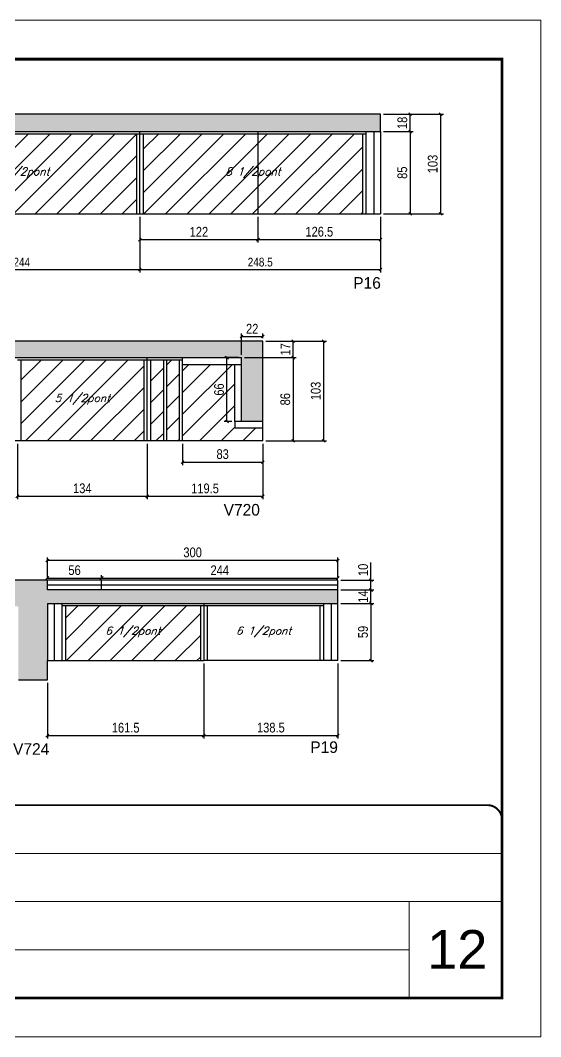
# Model space of a CAD drawing. Extents: x 13154 to 22413, y 1253 to 30260.
# Drawn here: x 18870 to 19408, y 26522 to 27572 of the extents above; entities that cross this region are included whole.
import ezdxf

# ---------------------------------------------------------------- set-up
doc = ezdxf.new("R2010")
doc.units = 0
doc.linetypes.add('CONTINUO', pattern=[0])
doc.linetypes.add('DASHED', pattern=[0.75, 0.5, -0.25])
for name, color, linetype in [('5', 5, 'Continuous'), ('COTA', 241, 'Continuous'), ('Painéis', 200, 'Continuous'), ('SARR_2.2x10', 60, 'Continuous'), ('SARR_2.2x7', 40, 'Continuous'), ('SARR_3.5x7', 81, 'Continuous'), ('texto', 7, 'Continuous')]:
    doc.layers.add(name, color=color, linetype=linetype)
for name, color, linetype, lineweight in [('CARIMBO', 255, 'Continuous', 9), ('Folhas', 255, 'Continuous', 9), ('Hachura', 251, 'Continuous', 9), ('SARRAFO DE PRESSAO', 251, 'DASHED', 9)]:
    doc.layers.add(name, color=color, linetype=linetype, lineweight=lineweight)
doc.styles.add('ARIAL', font='arial.ttf')
doc.styles.add('COTA TECNICA', font='techl___.ttf', dxfattribs={"height": 10})
doc.styles.add('COTA TECNICA-50', font='techl___.ttf', dxfattribs={"height": 9})
doc.styles.add('Romans', font='romans.shx')
doc.styles.add('ROMAS860', font='ROMAS860.SHX')
doc.dimstyles.new('COTA PAINEL-50', dxfattribs={"dimtxt": 9, "dimasz": 3, "dimexe": 3, "dimexo": 3, "dimgap": 3, "dimtad": 1, "dimdec": 1, "dimzin": 12, "dimdsep": 46, "dimtxsty": 'COTA TECNICA-50', "dimblk1": 'OBLIQUE', "dimblk2": 'OBLIQUE', "dimsah": 1, "dimcen": 0.9, "dimclrd": 4, "dimclre": 4, "dimclrt": 240, "dimadec": 1, "dimazin": 3, "dimtfac": 1, "dimtdec": 1, "dimtmove": 0, "dimatfit": 3, "dimfxl": 1, "dimtolj": 1, "dimtzin": 12, "dimarcsym": 0})
doc.dimstyles.new('PAINEL', dxfattribs={"dimtxt": 10, "dimasz": 3, "dimexe": 3, "dimexo": 3, "dimgap": 3, "dimtad": 1, "dimdec": 1, "dimzin": 12, "dimdsep": 46, "dimtxsty": 'COTA TECNICA', "dimblk1": 'OBLIQUE', "dimblk2": 'OBLIQUE', "dimsah": 1, "dimcen": 0.9, "dimclrd": 4, "dimclre": 4, "dimclrt": 240, "dimadec": 1, "dimazin": 3, "dimtfac": 1, "dimtdec": 1, "dimtmove": 0, "dimatfit": 3, "dimfxl": 1, "dimtolj": 1, "dimtzin": 12, "dimarcsym": 0})

# ---------------------------------------------------------------- blocks, each defined once
blk = doc.blocks.new('9999999999')
at = {"color": 30, "linetype": 'CONTINUO'}
for p, q in [((98564.6, 34379.6), (99584, 34379.6)), ((98564.6, 34329.8), (99488, 34329.8)), ((99584, 34329.8), (99488, 34329.8)), ((99488, 34329.8), (99488, 34230.2)), ((98564.6, 34280), (99488, 34280))]:
    blk.add_line(p, q, dxfattribs=at)
at = {"color": 30, "linetype": 'CONTINUO', "const_width": 2}
blk.add_lwpolyline([(99584, 34230.2), (99584, 34414.4, 0.414214), (99569, 34429.4), (98229, 34429.4, 0.414214), (98214, 34414.4), (98214, 34245.2, 0.414214), (98229, 34230.2), (99584, 34230.2)], format="xyb", dxfattribs=at)
at = {"layer": 'Folhas'}
blk.add_lwpolyline([(98139, 34190.2), (99624, 34190.2), (99624, 35240.2), (98139, 35240.2)], close=True, dxfattribs=at)
at = {"layer": 'Folhas', "color": 30, "const_width": 3}
blk.add_lwpolyline([(98214, 34230.2), (99584, 34230.2), (99584, 35200.2), (98214, 35200.2)], close=True, dxfattribs=at)
blk = doc.blocks.new('_Oblique')
at = {"color": 0, "linetype": 'ByBlock', "lineweight": -2}
blk.add_line((-0.5, -0.5), (0.5, 0.5), dxfattribs=at)
blk = doc.blocks.new('*D183')
at = {"layer": 'COTA', "color": 4, "linetype": 'ByBlock', "lineweight": -2, "transparency": 16777216}
for p, q in [((18749.9, 27369.1), (18749.9, 27311.6)), ((18993.9, 27369.1), (18993.9, 27311.6)), ((18749.9, 27314.6), (18993.9, 27314.6))]:
    blk.add_line(p, q, dxfattribs=at)
at = {"layer": 'Defpoints', "color": 0, "linetype": 'ByBlock', "transparency": 16777216}
for p in [(18749.9, 27372.1), (18993.9, 27372.1), (18993.9, 27314.6)]:
    blk.add_point(p, dxfattribs=at)
at = {"layer": 'COTA', "color": 4, "linetype": 'ByBlock', "lineweight": -2, "transparency": 16777216, "xscale": 3, "yscale": 3, "zscale": 3, "rotation": 180}
blk.add_blockref('_Oblique', (18749.9, 27314.6), dxfattribs=at)
at = {"layer": 'COTA', "color": 4, "linetype": 'ByBlock', "lineweight": -2, "transparency": 16777216, "xscale": 3, "yscale": 3, "zscale": 3}
blk.add_blockref('_Oblique', (18993.9, 27314.6), dxfattribs=at)
at = {"layer": 'COTA', "color": 240, "linetype": 'ByBlock', "transparency": 16777216, "insert": (18871.9, 27322.2), "char_height": 9, "attachment_point": 5, "style": 'COTA TECNICA-50'}
blk.add_mtext('\\A1;244', dxfattribs=at)
blk = doc.blocks.new('*D184')
at = {"layer": 'COTA', "color": 4, "linetype": 'ByBlock', "lineweight": -2, "transparency": 16777216}
for p, q in [((18993.9, 27369.1), (18993.9, 27311.6)), ((19242.4, 27369.1), (19242.4, 27311.6)), ((18993.9, 27314.6), (19242.4, 27314.6))]:
    blk.add_line(p, q, dxfattribs=at)
at = {"layer": 'Defpoints', "color": 0, "linetype": 'ByBlock', "transparency": 16777216}
for p in [(18993.9, 27372.1), (19242.4, 27372.1), (19242.4, 27314.6)]:
    blk.add_point(p, dxfattribs=at)
at = {"layer": 'COTA', "color": 4, "linetype": 'ByBlock', "lineweight": -2, "transparency": 16777216, "xscale": 3, "yscale": 3, "zscale": 3, "rotation": 180}
blk.add_blockref('_Oblique', (18993.9, 27314.6), dxfattribs=at)
at = {"layer": 'COTA', "color": 4, "linetype": 'ByBlock', "lineweight": -2, "transparency": 16777216, "xscale": 3, "yscale": 3, "zscale": 3}
blk.add_blockref('_Oblique', (19242.4, 27314.6), dxfattribs=at)
at = {"layer": 'COTA', "color": 240, "linetype": 'ByBlock', "transparency": 16777216, "insert": (19118.2, 27322.2), "char_height": 9, "attachment_point": 5, "style": 'COTA TECNICA-50'}
blk.add_mtext('\\A1;248.5', dxfattribs=at)
blk = doc.blocks.new('*D190')
at = {"layer": 'COTA', "color": 4, "linetype": 'ByBlock', "lineweight": -2, "transparency": 16777216}
for p, q in [((19245.4, 27457.1), (19276.1, 27457.1)), ((19273.1, 27457.1), (19273.1, 27372.1)), ((19245.4, 27372.1), (19276.1, 27372.1))]:
    blk.add_line(p, q, dxfattribs=at)
at = {"layer": 'Defpoints', "color": 0, "linetype": 'ByBlock', "transparency": 16777216}
for p in [(19242.4, 27457.1), (19242.4, 27372.1), (19273.1, 27372.1)]:
    blk.add_point(p, dxfattribs=at)
at = {"layer": 'COTA', "color": 4, "linetype": 'ByBlock', "lineweight": -2, "transparency": 16777216, "xscale": 3, "yscale": 3, "zscale": 3}
for p, rotation in [((19273.1, 27457.1), 90), ((19273.1, 27372.1), 270)]:
    blk.add_blockref('_Oblique', p, dxfattribs=dict(at, rotation=rotation))
at = {"layer": 'COTA', "color": 240, "linetype": 'ByBlock', "transparency": 16777216, "insert": (19265, 27414.6), "char_height": 10, "attachment_point": 5, "rotation": 90, "style": 'COTA TECNICA'}
blk.add_mtext('\\A1;85', dxfattribs=at)
blk = doc.blocks.new('*D191')
at = {"layer": 'COTA', "color": 4, "lineweight": -2, "transparency": 16777216}
for p, q in [((19245.4, 27475.1), (19276.1, 27475.1)), ((19273.1, 27457.1), (19273.1, 27475.1)), ((19245.4, 27457.1), (19276.1, 27457.1))]:
    blk.add_line(p, q, dxfattribs=at)
at = {"layer": 'Defpoints', "color": 0, "transparency": 16777216}
for p in [(19242.4, 27475.1), (19273.1, 27475.1), (19242.4, 27457.1)]:
    blk.add_point(p, dxfattribs=at)
at = {"layer": 'COTA', "color": 4, "lineweight": -2, "transparency": 16777216, "xscale": 3, "yscale": 3, "zscale": 3}
for p, rotation in [((19273.1, 27475.1), 90), ((19273.1, 27457.1), 270)]:
    blk.add_blockref('_Oblique', p, dxfattribs=dict(at, rotation=rotation))
at = {"layer": 'COTA', "color": 240, "transparency": 16777216, "insert": (19265, 27466.1), "char_height": 10, "attachment_point": 5, "rotation": 90, "style": 'COTA TECNICA'}
blk.add_mtext('\\A1;18', dxfattribs=at)
blk = doc.blocks.new('*D192')
at = {"layer": 'COTA', "color": 4, "lineweight": -2, "transparency": 16777216}
for p, q in [((19245.4, 27475.1), (19307.6, 27475.1)), ((19304.6, 27372.1), (19304.6, 27475.1)), ((19245.4, 27372.1), (19307.6, 27372.1))]:
    blk.add_line(p, q, dxfattribs=at)
at = {"layer": 'Defpoints', "color": 0, "transparency": 16777216}
for p in [(19242.4, 27475.1), (19304.6, 27475.1), (19242.4, 27372.1)]:
    blk.add_point(p, dxfattribs=at)
at = {"layer": 'COTA', "color": 4, "lineweight": -2, "transparency": 16777216, "xscale": 3, "yscale": 3, "zscale": 3}
for p, rotation in [((19304.6, 27475.1), 90), ((19304.6, 27372.1), 270)]:
    blk.add_blockref('_Oblique', p, dxfattribs=dict(at, rotation=rotation))
at = {"layer": 'COTA', "color": 240, "transparency": 16777216, "insert": (19296.4, 27423.6), "char_height": 10, "attachment_point": 5, "rotation": 90, "style": 'COTA TECNICA'}
blk.add_mtext('\\A1;103', dxfattribs=at)
blk = doc.blocks.new('*D200')
at = {"layer": 'COTA', "color": 4, "lineweight": -2, "transparency": 16777216}
for p, q in [((18993.9, 27369.1), (18993.9, 27342.5)), ((19115.9, 27369.1), (19115.9, 27342.5)), ((18993.9, 27345.5), (19115.9, 27345.5))]:
    blk.add_line(p, q, dxfattribs=at)
at = {"layer": 'Defpoints', "color": 0, "transparency": 16777216}
for p in [(18993.9, 27372.1), (19115.9, 27372.1), (19115.9, 27345.5)]:
    blk.add_point(p, dxfattribs=at)
at = {"layer": 'COTA', "color": 4, "lineweight": -2, "transparency": 16777216, "xscale": 3, "yscale": 3, "zscale": 3, "rotation": 180}
blk.add_blockref('_Oblique', (18993.9, 27345.5), dxfattribs=at)
at = {"layer": 'COTA', "color": 4, "lineweight": -2, "transparency": 16777216, "xscale": 3, "yscale": 3, "zscale": 3}
blk.add_blockref('_Oblique', (19115.9, 27345.5), dxfattribs=at)
at = {"layer": 'COTA', "color": 240, "transparency": 16777216, "insert": (19054.9, 27353.6), "char_height": 10, "attachment_point": 5, "style": 'COTA TECNICA'}
blk.add_mtext('\\A1;122', dxfattribs=at)
blk = doc.blocks.new('*D201')
at = {"layer": 'COTA', "color": 4, "lineweight": -2, "transparency": 16777216}
for p, q in [((19115.9, 27369.1), (19115.9, 27342.5)), ((19242.4, 27369.1), (19242.4, 27342.5)), ((19115.9, 27345.5), (19242.4, 27345.5))]:
    blk.add_line(p, q, dxfattribs=at)
at = {"layer": 'Defpoints', "color": 0, "transparency": 16777216}
for p in [(19115.9, 27372.1), (19242.4, 27372.1), (19242.4, 27345.5)]:
    blk.add_point(p, dxfattribs=at)
at = {"layer": 'COTA', "color": 4, "lineweight": -2, "transparency": 16777216, "xscale": 3, "yscale": 3, "zscale": 3, "rotation": 180}
blk.add_blockref('_Oblique', (19115.9, 27345.5), dxfattribs=at)
at = {"layer": 'COTA', "color": 4, "lineweight": -2, "transparency": 16777216, "xscale": 3, "yscale": 3, "zscale": 3}
blk.add_blockref('_Oblique', (19242.4, 27345.5), dxfattribs=at)
at = {"layer": 'COTA', "color": 240, "transparency": 16777216, "insert": (19179.2, 27353.6), "char_height": 10, "attachment_point": 5, "style": 'COTA TECNICA'}
blk.add_mtext('\\A1;126.5', dxfattribs=at)
blk = doc.blocks.new('*D205')
at = {"layer": 'COTA', "color": 4, "linetype": 'ByBlock', "lineweight": -2, "transparency": 16777216}
for p, q in [((19123.9, 27240.6), (19186.8, 27240.6)), ((19183.8, 27137.6), (19183.8, 27240.6)), ((19123.9, 27137.6), (19186.8, 27137.6))]:
    blk.add_line(p, q, dxfattribs=at)
at = {"layer": 'Defpoints', "color": 0, "linetype": 'ByBlock', "transparency": 16777216}
for p in [(19120.9, 27240.6), (19183.8, 27240.6), (19120.9, 27137.6)]:
    blk.add_point(p, dxfattribs=at)
at = {"layer": 'COTA', "color": 4, "linetype": 'ByBlock', "lineweight": -2, "transparency": 16777216, "xscale": 3, "yscale": 3, "zscale": 3}
for p, rotation in [((19183.8, 27240.6), 90), ((19183.8, 27137.6), 270)]:
    blk.add_blockref('_Oblique', p, dxfattribs=dict(at, rotation=rotation))
at = {"layer": 'COTA', "color": 240, "linetype": 'ByBlock', "transparency": 16777216, "insert": (19175.6, 27189.1), "char_height": 10, "attachment_point": 5, "rotation": 90, "style": 'COTA TECNICA'}
blk.add_mtext('\\A1;103', dxfattribs=at)
blk = doc.blocks.new('*D206')
at = {"layer": 'COTA', "color": 4, "lineweight": -2, "transparency": 16777216}
for p, q in [((19101.9, 27223.6), (19155.2, 27223.6)), ((19152.2, 27223.6), (19152.2, 27137.6)), ((19123.9, 27137.6), (19155.2, 27137.6))]:
    blk.add_line(p, q, dxfattribs=at)
at = {"layer": 'Defpoints', "color": 0, "transparency": 16777216}
for p in [(19098.9, 27223.6), (19120.9, 27137.6), (19152.2, 27137.6)]:
    blk.add_point(p, dxfattribs=at)
at = {"layer": 'COTA', "color": 4, "lineweight": -2, "transparency": 16777216, "xscale": 3, "yscale": 3, "zscale": 3}
for p, rotation in [((19152.2, 27223.6), 90), ((19152.2, 27137.6), 270)]:
    blk.add_blockref('_Oblique', p, dxfattribs=dict(at, rotation=rotation))
at = {"layer": 'COTA', "color": 240, "transparency": 16777216, "insert": (19144.1, 27180.6), "char_height": 10, "attachment_point": 5, "rotation": 90, "style": 'COTA TECNICA'}
blk.add_mtext('\\A1;86', dxfattribs=at)
blk = doc.blocks.new('*D204')
at = {"layer": 'COTA', "color": 4, "lineweight": -2, "transparency": 16777216}
for p, q in [((19095.9, 27223.6), (19080.8, 27223.6)), ((19083.8, 27157.6), (19083.8, 27223.6)), ((19088.9, 27157.6), (19080.8, 27157.6))]:
    blk.add_line(p, q, dxfattribs=at)
at = {"layer": 'Defpoints', "color": 0, "transparency": 16777216}
for p in [(19083.8, 27223.6), (19098.9, 27223.6), (19091.9, 27157.6)]:
    blk.add_point(p, dxfattribs=at)
at = {"layer": 'COTA', "color": 4, "lineweight": -2, "transparency": 16777216, "xscale": 3, "yscale": 3, "zscale": 3}
for p, rotation in [((19083.8, 27223.6), 90), ((19083.8, 27157.6), 270)]:
    blk.add_blockref('_Oblique', p, dxfattribs=dict(at, rotation=rotation))
at = {"layer": 'COTA', "color": 240, "transparency": 16777216, "insert": (19075.7, 27190.6), "char_height": 10, "attachment_point": 5, "rotation": 90, "style": 'COTA TECNICA'}
blk.add_mtext('\\A1;66', dxfattribs=at)
blk = doc.blocks.new('*D207')
at = {"layer": 'COTA', "color": 4, "lineweight": -2, "transparency": 16777216}
for p, q in [((19098.9, 27226.6), (19098.9, 27248.4)), ((19120.9, 27243.6), (19120.9, 27248.4)), ((19098.9, 27245.4), (19120.9, 27245.4))]:
    blk.add_line(p, q, dxfattribs=at)
at = {"layer": 'Defpoints', "color": 0, "transparency": 16777216}
for p in [(19120.9, 27245.4), (19120.9, 27240.6), (19098.9, 27223.6)]:
    blk.add_point(p, dxfattribs=at)
at = {"layer": 'COTA', "color": 4, "lineweight": -2, "transparency": 16777216, "xscale": 3, "yscale": 3, "zscale": 3, "rotation": 180}
blk.add_blockref('_Oblique', (19098.9, 27245.4), dxfattribs=at)
at = {"layer": 'COTA', "color": 4, "lineweight": -2, "transparency": 16777216, "xscale": 3, "yscale": 3, "zscale": 3}
blk.add_blockref('_Oblique', (19120.9, 27245.4), dxfattribs=at)
at = {"layer": 'COTA', "color": 240, "transparency": 16777216, "insert": (19109.9, 27253.4), "char_height": 10, "attachment_point": 5, "style": 'COTA TECNICA'}
blk.add_mtext('\\A1;22', dxfattribs=at)
blk = doc.blocks.new('*D208')
at = {"layer": 'COTA', "color": 4, "lineweight": -2, "transparency": 16777216}
for p, q in [((19123.9, 27240.6), (19155.2, 27240.6)), ((19152.2, 27223.6), (19152.2, 27240.6)), ((19101.9, 27223.6), (19155.2, 27223.6))]:
    blk.add_line(p, q, dxfattribs=at)
at = {"layer": 'Defpoints', "color": 0, "transparency": 16777216}
for p in [(19120.9, 27240.6), (19152.2, 27240.6), (19098.9, 27223.6)]:
    blk.add_point(p, dxfattribs=at)
at = {"layer": 'COTA', "color": 4, "lineweight": -2, "transparency": 16777216, "xscale": 3, "yscale": 3, "zscale": 3}
for p, rotation in [((19152.2, 27240.6), 90), ((19152.2, 27223.6), 270)]:
    blk.add_blockref('_Oblique', p, dxfattribs=dict(at, rotation=rotation))
at = {"layer": 'COTA', "color": 240, "transparency": 16777216, "insert": (19144.2, 27232.1), "char_height": 10, "attachment_point": 5, "rotation": 90, "style": 'COTA TECNICA'}
blk.add_mtext('\\A1;17', dxfattribs=at)
blk = doc.blocks.new('*D209')
at = {"layer": 'COTA', "color": 4, "lineweight": -2, "transparency": 16777216}
for p, q in [((18867.4, 27134.6), (18867.4, 27077.3)), ((19001.4, 27134.6), (19001.4, 27077.3)), ((18867.4, 27080.3), (19001.4, 27080.3))]:
    blk.add_line(p, q, dxfattribs=at)
at = {"layer": 'Defpoints', "color": 0, "transparency": 16777216}
for p in [(18867.4, 27137.6), (19001.4, 27137.6), (19001.4, 27080.3)]:
    blk.add_point(p, dxfattribs=at)
at = {"layer": 'COTA', "color": 4, "lineweight": -2, "transparency": 16777216, "xscale": 3, "yscale": 3, "zscale": 3, "rotation": 180}
blk.add_blockref('_Oblique', (18867.4, 27080.3), dxfattribs=at)
at = {"layer": 'COTA', "color": 4, "lineweight": -2, "transparency": 16777216, "xscale": 3, "yscale": 3, "zscale": 3}
blk.add_blockref('_Oblique', (19001.4, 27080.3), dxfattribs=at)
at = {"layer": 'COTA', "color": 240, "transparency": 16777216, "insert": (18934.4, 27088.5), "char_height": 10, "attachment_point": 5, "style": 'COTA TECNICA'}
blk.add_mtext('\\A1;134', dxfattribs=at)
blk = doc.blocks.new('*D210')
at = {"layer": 'COTA', "color": 4, "lineweight": -2, "transparency": 16777216}
for p, q in [((19001.4, 27134.6), (19001.4, 27077.3)), ((19120.9, 27134.6), (19120.9, 27077.3)), ((19001.4, 27080.3), (19120.9, 27080.3))]:
    blk.add_line(p, q, dxfattribs=at)
at = {"layer": 'Defpoints', "color": 0, "transparency": 16777216}
for p in [(19001.4, 27137.6), (19120.9, 27137.6), (19120.9, 27080.3)]:
    blk.add_point(p, dxfattribs=at)
at = {"layer": 'COTA', "color": 4, "lineweight": -2, "transparency": 16777216, "xscale": 3, "yscale": 3, "zscale": 3, "rotation": 180}
blk.add_blockref('_Oblique', (19001.4, 27080.3), dxfattribs=at)
at = {"layer": 'COTA', "color": 4, "lineweight": -2, "transparency": 16777216, "xscale": 3, "yscale": 3, "zscale": 3}
blk.add_blockref('_Oblique', (19120.9, 27080.3), dxfattribs=at)
at = {"layer": 'COTA', "color": 240, "transparency": 16777216, "insert": (19061.2, 27088.4), "char_height": 10, "attachment_point": 5, "style": 'COTA TECNICA'}
blk.add_mtext('\\A1;119.5', dxfattribs=at)
blk = doc.blocks.new('*D215')
at = {"layer": 'COTA', "color": 4, "linetype": 'ByBlock', "lineweight": -2, "transparency": 16777216}
for p, q in [((19059.9, 26907.6), (19059.9, 26830.1)), ((18898.4, 26887.6), (18898.4, 26830.1)), ((18898.4, 26833.1), (19059.9, 26833.1))]:
    blk.add_line(p, q, dxfattribs=at)
at = {"layer": 'Defpoints', "color": 0, "linetype": 'ByBlock', "transparency": 16777216}
for p in [(19059.9, 26910.6), (18898.4, 26890.6), (19059.9, 26833.1)]:
    blk.add_point(p, dxfattribs=at)
at = {"layer": 'COTA', "color": 4, "linetype": 'ByBlock', "lineweight": -2, "transparency": 16777216, "xscale": 3, "yscale": 3, "zscale": 3, "rotation": 180}
blk.add_blockref('_Oblique', (18898.4, 26833.1), dxfattribs=at)
at = {"layer": 'COTA', "color": 4, "linetype": 'ByBlock', "lineweight": -2, "transparency": 16777216, "xscale": 3, "yscale": 3, "zscale": 3}
blk.add_blockref('_Oblique', (19059.9, 26833.1), dxfattribs=at)
at = {"layer": 'COTA', "color": 240, "linetype": 'ByBlock', "transparency": 16777216, "insert": (18979.2, 26841.2), "char_height": 10, "attachment_point": 5, "style": 'COTA TECNICA'}
blk.add_mtext('\\A1;161.5', dxfattribs=at)
blk = doc.blocks.new('*D217')
at = {"layer": 'COTA', "color": 4, "lineweight": -2, "transparency": 16777216}
for p, q in [((19201.4, 26969.6), (19235.6, 26969.6)), ((19232.6, 26969.6), (19232.6, 26910.6)), ((19201.4, 26910.6), (19235.6, 26910.6))]:
    blk.add_line(p, q, dxfattribs=at)
at = {"layer": 'Defpoints', "color": 0, "transparency": 16777216}
for p in [(19198.4, 26969.6), (19198.4, 26910.6), (19232.6, 26910.6)]:
    blk.add_point(p, dxfattribs=at)
at = {"layer": 'COTA', "color": 4, "lineweight": -2, "transparency": 16777216, "xscale": 3, "yscale": 3, "zscale": 3}
for p, rotation in [((19232.6, 26969.6), 90), ((19232.6, 26910.6), 270)]:
    blk.add_blockref('_Oblique', p, dxfattribs=dict(at, rotation=rotation))
at = {"layer": 'COTA', "color": 240, "transparency": 16777216, "insert": (19224.4, 26940.1), "char_height": 10, "attachment_point": 5, "rotation": 90, "style": 'COTA TECNICA'}
blk.add_mtext('\\A1;59', dxfattribs=at)
blk = doc.blocks.new('*D218')
at = {"layer": 'COTA', "color": 4, "lineweight": -2, "transparency": 16777216}
for p, q in [((19201.4, 26983.6), (19235.6, 26983.6)), ((19232.6, 26969.6), (19232.6, 26983.6)), ((19201.4, 26969.6), (19235.6, 26969.6))]:
    blk.add_line(p, q, dxfattribs=at)
at = {"layer": 'Defpoints', "color": 0, "transparency": 16777216}
for p in [(19198.4, 26983.6), (19232.6, 26983.6), (19198.4, 26969.6)]:
    blk.add_point(p, dxfattribs=at)
at = {"layer": 'COTA', "color": 4, "lineweight": -2, "transparency": 16777216, "xscale": 3, "yscale": 3, "zscale": 3}
for p, rotation in [((19232.6, 26983.6), 90), ((19232.6, 26969.6), 270)]:
    blk.add_blockref('_Oblique', p, dxfattribs=dict(at, rotation=rotation))
at = {"layer": 'COTA', "color": 240, "transparency": 16777216, "insert": (19224.5, 26976.6), "char_height": 10, "attachment_point": 5, "rotation": 90, "style": 'COTA TECNICA'}
blk.add_mtext('\\A1;14', dxfattribs=at)
blk = doc.blocks.new('*D219')
at = {"layer": 'COTA', "color": 4, "lineweight": -2, "transparency": 16777216}
for p, q in [((19059.9, 26907.6), (19059.9, 26830.1)), ((19198.4, 26907.6), (19198.4, 26830.1)), ((19059.9, 26833.1), (19198.4, 26833.1))]:
    blk.add_line(p, q, dxfattribs=at)
at = {"layer": 'Defpoints', "color": 0, "transparency": 16777216}
for p in [(19059.9, 26910.6), (19198.4, 26910.6), (19198.4, 26833.1)]:
    blk.add_point(p, dxfattribs=at)
at = {"layer": 'COTA', "color": 4, "lineweight": -2, "transparency": 16777216, "xscale": 3, "yscale": 3, "zscale": 3, "rotation": 180}
blk.add_blockref('_Oblique', (19059.9, 26833.1), dxfattribs=at)
at = {"layer": 'COTA', "color": 4, "lineweight": -2, "transparency": 16777216, "xscale": 3, "yscale": 3, "zscale": 3}
blk.add_blockref('_Oblique', (19198.4, 26833.1), dxfattribs=at)
at = {"layer": 'COTA', "color": 240, "transparency": 16777216, "insert": (19129.2, 26841.3), "char_height": 10, "attachment_point": 5, "style": 'COTA TECNICA'}
blk.add_mtext('\\A1;138.5', dxfattribs=at)
blk = doc.blocks.new('*D699')
at = {"layer": 'COTA', "color": 4, "lineweight": -2, "transparency": 16777216}
for p, q in [((19037.9, 27134.6), (19037.9, 27112.6)), ((19120.9, 27134.6), (19120.9, 27112.6)), ((19037.9, 27115.6), (19120.9, 27115.6))]:
    blk.add_line(p, q, dxfattribs=at)
at = {"layer": 'Defpoints', "color": 0, "transparency": 16777216}
for p in [(19037.9, 27137.6), (19120.9, 27137.6), (19120.9, 27115.6)]:
    blk.add_point(p, dxfattribs=at)
at = {"layer": 'COTA', "color": 4, "lineweight": -2, "transparency": 16777216, "xscale": 3, "yscale": 3, "zscale": 3, "rotation": 180}
blk.add_blockref('_Oblique', (19037.9, 27115.6), dxfattribs=at)
at = {"layer": 'COTA', "color": 4, "lineweight": -2, "transparency": 16777216, "xscale": 3, "yscale": 3, "zscale": 3}
blk.add_blockref('_Oblique', (19120.9, 27115.6), dxfattribs=at)
at = {"layer": 'COTA', "color": 240, "transparency": 16777216, "insert": (19079.4, 27123.8), "char_height": 10, "attachment_point": 5, "style": 'COTA TECNICA'}
blk.add_mtext('\\A1;83', dxfattribs=at)
blk = doc.blocks.new('*D867')
at = {"layer": 'COTA', "color": 4, "lineweight": -2, "transparency": 16777216}
for p, q in [((19232.6, 26993.6), (19232.6, 27012)), ((19201.4, 26993.6), (19235.6, 26993.6)), ((19232.6, 26983.6), (19232.6, 26993.6)), ((19201.4, 26983.6), (19235.6, 26983.6))]:
    blk.add_line(p, q, dxfattribs=at)
at = {"layer": 'Defpoints', "color": 0, "transparency": 16777216}
for p in [(19198.4, 26993.6), (19232.6, 26993.6), (19198.4, 26983.6)]:
    blk.add_point(p, dxfattribs=at)
at = {"layer": 'COTA', "color": 4, "lineweight": -2, "transparency": 16777216, "xscale": 3, "yscale": 3, "zscale": 3}
for p, rotation in [((19232.6, 26993.6), 90), ((19232.6, 26983.6), 270)]:
    blk.add_blockref('_Oblique', p, dxfattribs=dict(at, rotation=rotation))
at = {"layer": 'COTA', "color": 240, "transparency": 16777216, "insert": (19224.5, 27004.3), "char_height": 10, "attachment_point": 5, "rotation": 90, "style": 'COTA TECNICA'}
blk.add_mtext('\\A1;10', dxfattribs=at)
blk = doc.blocks.new('*D868')
at = {"layer": 'COTA', "color": 4, "lineweight": -2, "transparency": 16777216}
for p, q in [((18898.4, 26996.6), (18898.4, 27017)), ((19198.4, 26996.6), (19198.4, 27017)), ((19198.4, 27014), (18898.4, 27014))]:
    blk.add_line(p, q, dxfattribs=at)
at = {"layer": 'Defpoints', "color": 0, "transparency": 16777216}
for p in [(18898.4, 27014), (18898.4, 26993.6), (19198.4, 26993.6)]:
    blk.add_point(p, dxfattribs=at)
at = {"layer": 'COTA', "color": 4, "lineweight": -2, "transparency": 16777216, "xscale": 3, "yscale": 3, "zscale": 3, "rotation": 180}
blk.add_blockref('_Oblique', (18898.4, 27014), dxfattribs=at)
at = {"layer": 'COTA', "color": 4, "lineweight": -2, "transparency": 16777216, "xscale": 3, "yscale": 3, "zscale": 3}
blk.add_blockref('_Oblique', (19198.4, 27014), dxfattribs=at)
at = {"layer": 'COTA', "color": 240, "transparency": 16777216, "insert": (19048.4, 27022.3), "char_height": 10, "attachment_point": 5, "style": 'COTA TECNICA'}
blk.add_mtext('\\A1;300', dxfattribs=at)
blk = doc.blocks.new('*D869')
at = {"layer": 'COTA', "color": 4, "lineweight": -2, "transparency": 16777216}
for p, q in [((18898.4, 26996.6), (18898.4, 26998.8)), ((18898.4, 26995.8), (18954.4, 26995.8)), ((18954.4, 26996.6), (18954.4, 26998.8))]:
    blk.add_line(p, q, dxfattribs=at)
at = {"layer": 'Defpoints', "color": 0, "transparency": 16777216}
for p in [(18954.4, 26995.8), (18898.4, 26993.6), (18954.4, 26993.6)]:
    blk.add_point(p, dxfattribs=at)
at = {"layer": 'COTA', "color": 4, "lineweight": -2, "transparency": 16777216, "xscale": 3, "yscale": 3, "zscale": 3, "rotation": 180}
blk.add_blockref('_Oblique', (18898.4, 26995.8), dxfattribs=at)
at = {"layer": 'COTA', "color": 4, "lineweight": -2, "transparency": 16777216, "xscale": 3, "yscale": 3, "zscale": 3}
blk.add_blockref('_Oblique', (18954.4, 26995.8), dxfattribs=at)
at = {"layer": 'COTA', "color": 240, "transparency": 16777216, "insert": (18926.4, 27003.9), "char_height": 10, "attachment_point": 5, "style": 'COTA TECNICA'}
blk.add_mtext('\\A1;56', dxfattribs=at)
blk = doc.blocks.new('*D870')
at = {"layer": 'COTA', "color": 4, "lineweight": -2, "transparency": 16777216}
for p, q in [((18954.4, 26996.6), (18954.4, 26998.8)), ((18954.4, 26995.8), (19198.4, 26995.8)), ((19198.4, 26996.6), (19198.4, 26998.8))]:
    blk.add_line(p, q, dxfattribs=at)
at = {"layer": 'Defpoints', "color": 0, "transparency": 16777216}
for p in [(19198.4, 26995.8), (18954.4, 26993.6), (19198.4, 26993.6)]:
    blk.add_point(p, dxfattribs=at)
at = {"layer": 'COTA', "color": 4, "lineweight": -2, "transparency": 16777216, "xscale": 3, "yscale": 3, "zscale": 3, "rotation": 180}
blk.add_blockref('_Oblique', (18954.4, 26995.8), dxfattribs=at)
at = {"layer": 'COTA', "color": 4, "lineweight": -2, "transparency": 16777216, "xscale": 3, "yscale": 3, "zscale": 3}
blk.add_blockref('_Oblique', (19198.4, 26995.8), dxfattribs=at)
at = {"layer": 'COTA', "color": 240, "transparency": 16777216, "insert": (19076.4, 27003.9), "char_height": 10, "attachment_point": 5, "style": 'COTA TECNICA'}
blk.add_mtext('\\A1;244', dxfattribs=at)

msp = doc.modelspace()

# ---------------------------------------------------------------- hatches: boundary and pattern name
at = {"layer": 'COTA'}
h = msp.add_hatch(dxfattribs=at)
h.set_pattern_fill('AR-CONC', color=256, scale=0.03)
h.set_pattern_definition([(50, (0, 5.6626), (5.46554007, -0.47817257), [0.5715, -6.2865]), (355, (0, 5.6626), (-1.0573026, 5.7317054), [0.4572, -5.0292175]), (100.451445, (0.4555, 5.623), (4.4082374, 5.25353256), [0.4857003, -5.3427073]), (46.1842, (0, 7.1866), (8.1323712, -1.2612698), [0.85725, -9.42975]), (96.635558, (0.678, 7.0815), (7.122124, 7.4227837), [0.7285507, -8.0140682]), (351.18415, (0, 7.187), (7.122124, 7.4227837), [0.685799, -7.543792]), (21, (0.762, 6.8056), (4.54843174, -3.06795595), [0.5715, -6.2865]), (326, (0.762, 6.8056), (1.85406085, 5.525639), [0.4572, -5.0292]), (71.451445, (1.141, 6.55), (6.4024926, 2.4576831), [0.4857003, -5.3426981]), (37.5, (0, 5.6626), (0.0926581, 2.53665117), [0, -4.96824, 0, -5.1054, 0, -5.04825]), (7.5, (0, 5.6626), (2.00458988, 3.00541724), [0, -2.91084, 0, -4.85394, 0, -1.92405]), (327.5, (-1.6993, 5.6626), (4.06771786, -0.17186232), [0, -1.905, 0, -5.9436, 0, -7.8867]), (317.5, (-2.4613, 5.6626), (4.44387544, 0.76279473), [0, -2.4765, 0, -3.94716, 0, -5.6007])])
h.paths.add_polyline_path([(18518.92, 27457.05), (18749.92, 27457.05), (19242.42, 27457.05), (19242.42, 27475.05), (18379.42, 27475.05), (18379.42, 27461.05), (18488.92, 27461.05), (18488.92, 27372.05), (18518.92, 27372.05)])
h = msp.add_hatch(dxfattribs=at)
h.set_pattern_fill('AR-CONC', color=256, scale=0.03)
h.set_pattern_definition([(50, (1510.7056, -238.6188), (5.4655401, -0.47817257), [0.5715, -6.2865]), (355, (1510.7056, -238.619), (-1.0573026, 5.7317054), [0.4572, -5.0292175]), (100.451445, (1511.161, -238.6586), (4.4082374, 5.2535326), [0.4857003, -5.3427073]), (46.1842, (1510.7056, -237.095), (8.1323712, -1.2612698), [0.85725, -9.42975]), (96.635558, (1511.383, -237.2), (7.122124, 7.4227837), [0.7285507, -8.0140682]), (351.18415, (1510.706, -237.095), (7.122124, 7.4227837), [0.685799, -7.543792]), (21, (1511.4676, -237.4758), (4.54843174, -3.06795595), [0.5715, -6.2865]), (326, (1511.4676, -237.476), (1.85406085, 5.525639), [0.4572, -5.0292]), (71.451445, (1511.8466, -237.7314), (6.4024926, 2.4576831), [0.4857003, -5.3426981]), (37.5, (1510.7056, -238.6188), (0.0926581, 2.53665117), [0, -4.96824, 0, -5.1054, 0, -5.04825]), (7.5, (1510.7056, -238.6188), (2.00458988, 3.00541724), [0, -2.91084, 0, -4.85394, 0, -1.92405]), (327.5, (1509.0063, -238.6188), (4.06771786, -0.17186232), [0, -1.905, 0, -5.9436, 0, -7.8867]), (317.5, (1508.2443, -238.6188), (4.44387544, 0.76279473), [0, -2.4765, 0, -3.94716, 0, -5.6007])])
h.paths.add_polyline_path([(19098.92, 27157.55), (19120.92, 27157.55), (19120.92, 27240.55), (18379.42, 27240.55), (18379.42, 27223.55), (19098.92, 27223.55)])
h = msp.add_hatch(dxfattribs=at)
h.set_pattern_fill('AR-CONC', color=256, scale=0.03)
h.paths.add_polyline_path([(18868.42, 26890.59), (18898.42, 26890.59), (18898.42, 26910.59), (18898.42, 26969.59), (19198.42, 26969.59), (19198.42, 26983.59), (18898.42, 26983.59), (18898.42, 26993.59), (18152.92, 26993.59), (18152.92, 26966.59), (18868.42, 26966.59)])
at = {"layer": 'Hachura', "linetype": 'ByBlock'}
h = msp.add_hatch(dxfattribs=at)
h.set_pattern_fill('ANSI31', color=256, scale=5)
h.paths.add_polyline_path([(18753.42, 27454.85), (18753.42, 27372.05), (18990.42, 27372.05), (18990.42, 27454.85)])
h.paths.add_polyline_path([(19115.92, 27372.05), (19115.92, 27454.85), (18997.42, 27454.85), (18997.42, 27372.05)])
h.paths.add_polyline_path([(19223.92, 27454.85), (19115.92, 27454.85), (19115.92, 27372.05), (19223.92, 27372.05)])
h.paths.add_polyline_path([(18626.92, 27221.35), (18626.92, 27137.55), (18863.92, 27137.55), (18863.92, 27221.35)])
h.paths.add_polyline_path([(18619.92, 27137.55), (18619.92, 27221.35), (18397.92, 27221.35), (18397.92, 27137.55)])
h = msp.add_hatch(dxfattribs=at)
h.set_pattern_fill('ANSI31', color=256, scale=5)
h.paths.add_polyline_path([(19018.2, 27221.35), (19004.92, 27221.35), (19004.92, 27137.55), (19018.2, 27137.55)])
h.paths.add_polyline_path([(19034.42, 27221.35), (19021.7, 27221.35), (19021.7, 27137.55), (19034.42, 27137.55)])
h.paths.add_polyline_path([(19120.92, 27137.55), (19120.92, 27150.55), (19091.92, 27150.55), (19091.92, 27157.55), (19091.92, 27216.55), (19037.92, 27216.55), (19037.92, 27137.55)])
h.paths.add_polyline_path([(18211.92, 26959.59), (18152.92, 26959.59), (18152.92, 26890.59), (18211.92, 26890.59)])
h.paths.add_polyline_path([(18215.42, 26964.39), (18215.42, 26890.59), (18336.42, 26890.59), (18336.42, 26964.39)])
h = msp.add_hatch(dxfattribs=at)
h.set_pattern_fill('ANSI31', color=256, scale=5)
h.paths.add_polyline_path([(18997.92, 27137.55), (18997.92, 27221.35), (18870.92, 27221.35), (18870.92, 27137.55)])
h = msp.add_hatch(dxfattribs=at)
h.set_pattern_fill('ANSI31', color=256, scale=5)
h.paths.add_polyline_path([(18916.92, 26967.39), (18916.92, 26910.59), (19056.42, 26910.59), (19056.42, 26967.39)])
h.paths.add_polyline_path([(18809.42, 26890.59), (18809.42, 26964.39), (18587.42, 26964.39), (18587.42, 26890.59)])
h.paths.add_polyline_path([(18580.42, 26890.59), (18580.42, 26964.39), (18343.42, 26964.39), (18343.42, 26890.59)])

# ---------------------------------------------------------------- linework, layer by layer
at = {"layer": 'COTA'}
for p, q in [((19242.42, 27475.05), (18379.42, 27475.05)), ((19242.42, 27457.05), (19242.42, 27475.05)), ((19098.92, 27157.55), (19091.92, 27157.55)), ((19091.92, 27157.55), (19091.92, 27150.55)), ((18898.42, 26993.59), (18152.92, 26993.59)), ((19198.42, 26969.59), (19198.42, 26983.59)), ((18898.42, 26890.59), (18898.42, 26910.59)), ((18868.42, 26890.59), (18898.42, 26890.59))]:
    msp.add_line(p, q, dxfattribs=at)
at = {"layer": 'COTA', "linetype": 'ByBlock'}
for p, q in [((19120.92, 27240.55), (18379.42, 27240.55)), ((19120.92, 27157.55), (19120.92, 27240.55))]:
    msp.add_line(p, q, dxfattribs=at)
at = {"layer": 'Painéis', "linetype": 'Continuous'}
for p, q in [((18749.92, 27457.05), (19242.42, 27457.05)), ((18993.92, 27372.05), (18993.92, 27457.05)), ((19115.92, 27372.05), (19115.92, 27457.05)), ((19242.42, 27457.05), (19242.42, 27372.05)), ((18518.92, 27372.05), (19242.42, 27372.05)), ((18379.42, 27223.55), (19098.92, 27223.55)), ((19001.42, 27137.55), (19001.42, 27223.55)), ((19098.92, 27157.55), (19098.92, 27223.55)), ((19120.92, 27157.55), (19098.92, 27157.55)), ((19120.92, 27137.55), (19120.92, 27157.55)), ((19120.92, 27137.55), (18379.42, 27137.55)), ((19198.42, 26993.59), (18898.42, 26993.59)), ((18898.42, 26983.59), (18898.42, 26993.59)), ((18954.42, 26983.59), (18954.42, 26993.59)), ((19198.42, 26983.59), (19198.42, 26993.59)), ((19198.42, 26983.59), (18898.42, 26983.59)), ((18898.42, 26969.59), (18898.42, 26910.59)), ((18898.42, 26969.59), (19198.42, 26969.59)), ((19059.92, 26969.59), (19059.92, 26910.59)), ((19198.42, 26910.59), (19198.42, 26969.59)), ((18898.42, 26910.59), (19059.92, 26910.59)), ((19198.42, 26910.59), (19059.92, 26910.59))]:
    msp.add_line(p, q, dxfattribs=at)
at = {"layer": 'SARR_2.2x10', "linetype": 'Continuous'}
msp.add_line((19198.42, 26988.59), (18898.42, 26988.59), dxfattribs=at)
at = {"layer": 'SARR_2.2x7', "linetype": 'Continuous'}
for p, q in [((18749.92, 27454.85), (18993.92, 27454.85)), ((18993.92, 27454.85), (19227.42, 27454.85)), ((19235.42, 27457.05), (19235.42, 27372.05)), ((18867.42, 27221.35), (19001.42, 27221.35)), ((19001.42, 27221.35), (19037.92, 27221.35)), ((19037.92, 27216.55), (19098.92, 27216.55)), ((19091.92, 27157.55), (19091.92, 27216.55)), ((19120.92, 27150.55), (19091.92, 27150.55)), ((18905.42, 26969.59), (18905.42, 26910.59)), ((18913.42, 26967.39), (19059.92, 26967.39)), ((19059.92, 26967.39), (19183.42, 26967.39)), ((19191.42, 26969.59), (19191.42, 26910.59))]:
    msp.add_line(p, q, dxfattribs=at)
at = {"layer": 'SARR_3.5x7'}
for p, q in [((18990.42, 27454.85), (18990.42, 27372.05)), ((18997.42, 27454.85), (18997.42, 27372.05)), ((19223.92, 27454.85), (19223.92, 27372.05)), ((19227.42, 27457.05), (19227.42, 27372.05)), ((18870.92, 27221.35), (18870.92, 27137.55)), ((18997.92, 27221.35), (18997.92, 27137.55)), ((19004.92, 27221.35), (19004.92, 27137.55)), ((19018.2, 27221.35), (19018.2, 27137.55)), ((19021.7, 27137.55), (19021.7, 27221.35)), ((19034.42, 27221.35), (19034.42, 27137.55)), ((19037.92, 27137.55), (19037.92, 27223.55)), ((18913.42, 26969.59), (18913.42, 26910.59)), ((18916.92, 26967.39), (18916.92, 26910.59)), ((19056.42, 26967.39), (19056.42, 26910.59)), ((19063.42, 26967.39), (19063.42, 26910.59)), ((19179.92, 26967.39), (19179.92, 26910.59)), ((19183.42, 26969.59), (19183.42, 26910.59))]:
    msp.add_line(p, q, dxfattribs=at)

# ---------------------------------------------------------------- block references
at = {"layer": 'SARRAFO DE PRESSAO', "color": 6, "linetype": 'ByBlock'}
msp.add_blockref('9999999999', (-80216.1, -7668.18), dxfattribs=at)

# ---------------------------------------------------------------- texts
at = {"layer": '5', "linetype": 'Continuous', "style": 'ROMAS860'}
for s, p in [('P16', (19214.27, 27294.72)), ('V720', (19080.4, 27060.36)), ('V724', (18862.88, 26813.2)), ('P19', (19169.91, 26815.13))]:
    msp.add_text(s, height=12, rotation=359.99996, dxfattribs=at).set_placement(p)
at = {"layer": 'CARIMBO', "style": 'ARIAL'}
msp.add_text('12', height=40, dxfattribs=at).set_placement((19290.74, 26592.17))
at = {"layer": 'texto', "color": 2, "char_height": 8, "attachment_point": 5, "style": 'Romans'}
for s, insert in [('{\\Q19;\\C256;8 1/2pont}', (18871.92, 27414.55)), ('{\\Q19;\\C256;8 1/2pont}', (19110.67, 27414.55)), ('{\\Q19;\\C256;5 1/2pont}', (18934.42, 27180.55)), ('{\\Q19;\\C256;6 1/2pont}', (18986.67, 26940.09)), ('{\\Q19;\\C256;6 1/2pont}', (19121.67, 26940.09))]:
    msp.add_mtext(s, dxfattribs=dict(at, insert=insert))

# ---------------------------------------------------------------- dimensions: what is measured, and where the dimension line sits
at = {"layer": 'COTA'}
for base, p1, p2, picture, middle in [((19273.14, 27475.05), (19242.42, 27457.05), (19242.42, 27475.05), '*D191', (19265.04, 27466.05)), ((19304.59, 27475.05), (19242.42, 27372.05), (19242.42, 27475.05), '*D192', (19296.37, 27423.55)), ((19152.22, 27240.55), (19098.92, 27223.55), (19120.92, 27240.55), '*D208', (19144.15, 27232.05)), ((19083.78, 27223.55), (19091.92, 27157.55), (19098.92, 27223.55), '*D204', (19075.68, 27190.55)), ((19152.22, 27137.55), (19098.92, 27223.55), (19120.92, 27137.55), '*D206', (19144.1, 27180.55)), ((19232.58, 26993.59), (19198.42, 26983.59), (19198.42, 26993.59), '*D867', (19224.48, 27004.3)), ((19232.58, 26910.59), (19198.42, 26969.59), (19198.42, 26910.59), '*D217', (19224.44, 26940.09))]:
    dim = msp.add_linear_dim(base=base, p1=p1, p2=p2, angle=90, dimstyle='PAINEL', dxfattribs=at)
    dim.commit()
    dim.dimension.update_dxf_attribs({"geometry": picture, "text_midpoint": middle})
at = {"layer": 'COTA', "linetype": 'ByBlock'}
for base, p1, p2, picture, middle in [((19273.14, 27372.05), (19242.42, 27457.05), (19242.42, 27372.05), '*D190', (19265.01, 27414.55)), ((19183.83, 27240.55), (19120.92, 27137.55), (19120.92, 27240.55), '*D205', (19175.61, 27189.05))]:
    dim = msp.add_linear_dim(base=base, p1=p1, p2=p2, angle=90, dimstyle='PAINEL', dxfattribs=at)
    dim.commit()
    dim.dimension.update_dxf_attribs({"geometry": picture, "text_midpoint": middle})
dim = msp.add_linear_dim(base=(18993.92, 27314.62), p1=(18749.92, 27372.05), p2=(18993.92, 27372.05), angle=180, dimstyle='COTA PAINEL-50', override={"dimarcsym": 1}, dxfattribs=at)
dim.commit()
dim.dimension.update_dxf_attribs({"geometry": '*D183', "text_midpoint": (18871.92, 27322.19)})
dim = msp.add_linear_dim(base=(19242.42, 27314.62), p1=(18993.92, 27372.05), p2=(19242.42, 27372.05), dimstyle='COTA PAINEL-50', override={"dimarcsym": 1}, dxfattribs=at)
dim.commit()
dim.dimension.update_dxf_attribs({"geometry": '*D184', "text_midpoint": (19118.17, 27322.24)})
at = {"layer": 'COTA'}
for base, p1, p2, picture, middle in [((19115.92, 27345.52), (18993.92, 27372.05), (19115.92, 27372.05), '*D200', (19054.92, 27353.57)), ((19120.92, 27245.43), (19098.92, 27223.55), (19120.92, 27240.55), '*D207', (19109.92, 27253.43)), ((19001.42, 27080.26), (18867.42, 27137.55), (19001.42, 27137.55), '*D209', (18934.42, 27088.48)), ((19120.92, 27115.56), (19037.92, 27137.55), (19120.92, 27137.55), '*D699', (19079.42, 27123.81)), ((18898.42, 27014.05), (19198.42, 26993.59), (18898.42, 26993.59), '*D868', (19048.42, 27022.27)), ((18954.42, 26995.82), (18898.42, 26993.59), (18954.42, 26993.59), '*D869', (18926.42, 27003.93)), ((19198.42, 26833.1), (19059.92, 26910.59), (19198.42, 26910.59), '*D219', (19129.17, 26841.34))]:
    dim = msp.add_linear_dim(base=base, p1=p1, p2=p2, dimstyle='PAINEL', dxfattribs=at)
    dim.commit()
    dim.dimension.update_dxf_attribs({"geometry": picture, "text_midpoint": middle})
for base, p1, p2, picture, middle in [((19242.42, 27345.52), (19115.92, 27372.05), (19242.42, 27372.05), '*D201', (19179.17, 27353.63)), ((19120.92, 27080.26), (19001.42, 27137.55), (19120.92, 27137.55), '*D210', (19061.17, 27088.4)), ((19198.42, 26995.82), (18954.42, 26993.59), (19198.42, 26993.59), '*D870', (19076.42, 27003.9))]:
    dim = msp.add_linear_dim(base=base, p1=p1, p2=p2, dimstyle='PAINEL', override={"dimtmove": 1}, dxfattribs=at)
    dim.commit()
    dim.dimension.update_dxf_attribs({"geometry": picture, "text_midpoint": middle})
dim = msp.add_linear_dim(base=(19232.58, 26983.59), p1=(19198.42, 26969.59), p2=(19198.42, 26983.59), angle=90, dimstyle='PAINEL', dxfattribs=at)
dim.commit()
dim.dimension.update_dxf_attribs({"geometry": '*D218', "text_midpoint": (19232.58, 26976.59), "dimtype": 160})
at = {"layer": 'COTA', "linetype": 'ByBlock'}
dim = msp.add_linear_dim(base=(19059.92, 26833.1), p1=(18898.42, 26890.59), p2=(19059.92, 26910.59), dimstyle='PAINEL', dxfattribs=at)
dim.commit()
dim.dimension.update_dxf_attribs({"geometry": '*D215', "text_midpoint": (18979.17, 26841.21)})

doc.saveas('drawing.dxf')
